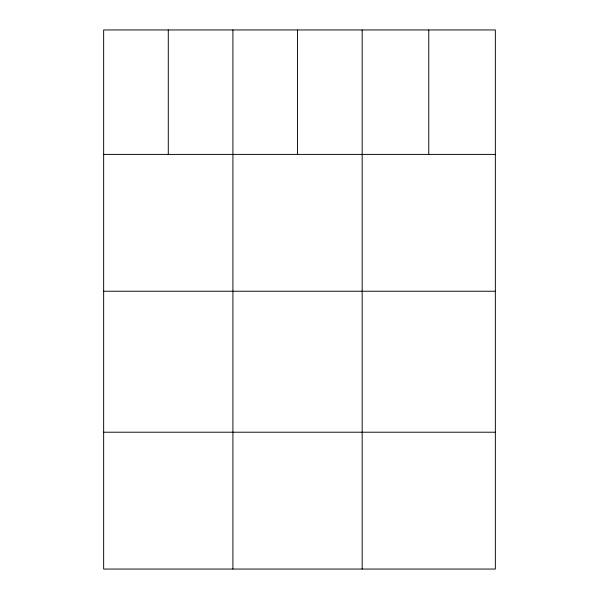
<?xml version="1.0" encoding="UTF-8"?>
<svg xmlns="http://www.w3.org/2000/svg" width="599" height="599" viewBox="0 0 599 599"><rect width="100%" height="100%" fill="white"/><g stroke="black" fill="none" stroke-linecap="round" stroke-linejoin="round"><path stroke-width="0.9" d="M495.351 154.4L495.351 569.05L103.649 569.05L103.649 29.95L495.351 29.95L495.351 154.4L103.649 154.4M103.649 291.234L495.351 291.234M103.649 432.216L495.351 432.216M428.764 29.95L428.764 154.4M362.17 29.95L362.17 569.05M297.538 29.95L297.538 154.4M232.914 29.95L232.914 569.05M168.282 29.95L168.282 154.4"/></g></svg>
